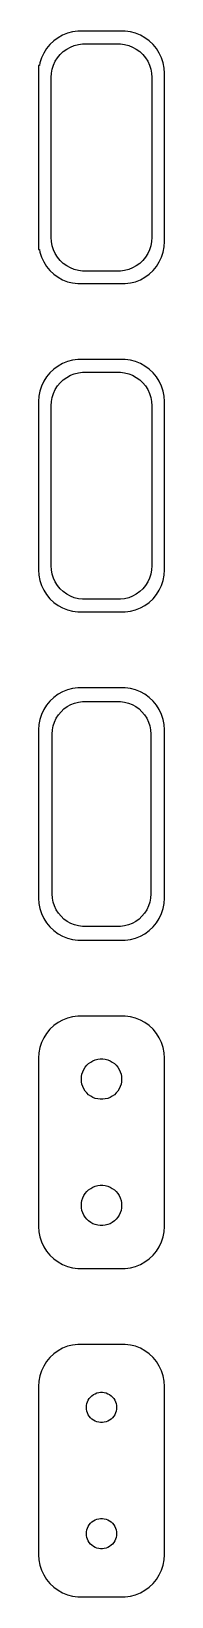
# Model space of a CAD drawing. Header units: metres. Extents: x -8 to 8, y 141 to 327.
import ezdxf

# ---------------------------------------------------------------- set-up
doc = ezdxf.new("R2010")
doc.units = ezdxf.units.M

msp = doc.modelspace()

# ---------------------------------------------------------------- linework, layer by layer
for p, q in [((-5.68712, 325.853), (-6.14484, 325.423)), ((-5.17912, 326.222), (-5.68712, 325.853)), ((-4.62889, 326.524), (-5.17912, 326.222)), ((-4.04507, 326.755), (-4.62889, 326.524)), ((-3.4369, 326.911), (-4.04507, 326.755)), ((-2.81395, 326.99), (-3.4369, 326.911)), ((2.81395, 326.99), (-2.81395, 326.99)), ((-2.74951, 325.429), (-2.25116, 325.492)), ((-2.25116, 325.492), (2.25116, 325.492)), ((2.25116, 325.492), (2.74951, 325.429)), ((3.4369, 326.911), (2.81395, 326.99)), ((4.04507, 326.755), (3.4369, 326.911)), ((4.62889, 326.524), (4.04507, 326.755)), ((5.17912, 326.222), (4.62889, 326.524)), ((5.68712, 325.853), (5.17912, 326.222)), ((6.14484, 325.423), (5.68712, 325.853)), ((-7.14888, 323.841), (-7.34291, 323.243)), ((-6.88153, 324.409), (-7.14888, 323.841)), ((-6.54507, 324.939), (-6.88153, 324.409)), ((-6.14484, 325.423), (-6.54507, 324.939)), ((-5.50522, 323.427), (-5.23605, 323.851)), ((-5.23605, 323.851), (-4.91586, 324.238)), ((-4.91586, 324.238), (-4.54968, 324.582)), ((-4.54968, 324.582), (-4.1433, 324.877)), ((-4.1433, 324.877), (-3.70311, 325.119)), ((-3.70311, 325.119), (-3.23605, 325.304)), ((-3.23605, 325.304), (-2.74951, 325.429)), ((2.74951, 325.429), (3.23605, 325.304)), ((3.23605, 325.304), (3.70311, 325.119)), ((3.70311, 325.119), (4.1433, 324.877)), ((4.1433, 324.877), (4.54968, 324.582)), ((4.54968, 324.582), (4.91586, 324.238)), ((4.91586, 324.238), (5.23605, 323.851)), ((5.23605, 323.851), (5.50522, 323.427)), ((6.54507, 324.939), (6.14484, 325.423)), ((6.88153, 324.409), (6.54507, 324.939)), ((7.14888, 323.841), (6.88153, 324.409)), ((7.34291, 323.243), (7.14888, 323.841)), ((-7.39999, 322.944), (-7.5, 322.944)), ((-7.5, 322.944), (-7.5, 301.056)), ((-7.34291, 323.243), (-7.39999, 322.944)), ((-6, 321.5), (-5.96844, 322.001)), ((-5.96844, 322.001), (-5.87433, 322.495)), ((-5.87433, 322.495), (-5.7191, 322.972)), ((-5.7191, 322.972), (-5.50522, 323.427)), ((5.50522, 323.427), (5.7191, 322.972)), ((5.7191, 322.972), (5.87433, 322.495)), ((5.87433, 322.495), (5.96844, 322.001)), ((5.96844, 322.001), (6, 321.5)), ((7.46057, 322.627), (7.34291, 323.243)), ((7.5, 322), (7.46057, 322.627)), ((7.5, 302), (7.5, 322)), ((-6, 302.5), (-6, 321.5)), ((6, 321.5), (6, 302.5)), ((-5.96844, 301.999), (-6, 302.5)), ((-5.87433, 301.505), (-5.96844, 301.999)), ((-5.7191, 301.028), (-5.87433, 301.505)), ((5.87433, 301.505), (5.7191, 301.028)), ((5.96844, 301.999), (5.87433, 301.505)), ((6, 302.5), (5.96844, 301.999)), ((7.34291, 300.757), (7.46057, 301.373)), ((7.46057, 301.373), (7.5, 302)), ((-7.5, 301.056), (-7.39999, 301.056)), ((-7.39999, 301.056), (-7.34291, 300.757)), ((-7.34291, 300.757), (-7.14888, 300.159)), ((-7.14888, 300.159), (-6.88153, 299.591)), ((-6.88153, 299.591), (-6.54507, 299.061)), ((-5.50522, 300.573), (-5.7191, 301.028)), ((-5.23605, 300.149), (-5.50522, 300.573)), ((-4.91586, 299.762), (-5.23605, 300.149)), ((-4.54968, 299.418), (-4.91586, 299.762)), ((4.91586, 299.762), (4.54968, 299.418)), ((5.23605, 300.149), (4.91586, 299.762)), ((5.50522, 300.573), (5.23605, 300.149)), ((5.7191, 301.028), (5.50522, 300.573)), ((6.54507, 299.061), (6.88153, 299.591)), ((6.88153, 299.591), (7.14888, 300.159)), ((7.14888, 300.159), (7.34291, 300.757)), ((-6.54507, 299.061), (-6.14484, 298.577)), ((-6.14484, 298.577), (-5.68712, 298.147)), ((-5.68712, 298.147), (-5.17912, 297.778)), ((-5.17912, 297.778), (-4.62889, 297.476)), ((-4.1433, 299.123), (-4.54968, 299.418)), ((-3.70311, 298.881), (-4.1433, 299.123)), ((-3.23605, 298.696), (-3.70311, 298.881)), ((-2.74951, 298.571), (-3.23605, 298.696)), ((-2.25116, 298.508), (-2.74951, 298.571)), ((2.25116, 298.508), (-2.25116, 298.508)), ((2.74951, 298.571), (2.25116, 298.508)), ((3.23605, 298.696), (2.74951, 298.571)), ((3.70311, 298.881), (3.23605, 298.696)), ((4.1433, 299.123), (3.70311, 298.881)), ((4.54968, 299.418), (4.1433, 299.123)), ((4.62889, 297.476), (5.17912, 297.778)), ((5.17912, 297.778), (5.68712, 298.147)), ((5.68712, 298.147), (6.14484, 298.577)), ((6.14484, 298.577), (6.54507, 299.061)), ((-4.62889, 297.476), (-4.04507, 297.245)), ((-4.04507, 297.245), (-3.4369, 297.089)), ((-3.4369, 297.089), (-2.81395, 297.01)), ((-2.81395, 297.01), (2.81395, 297.01)), ((2.81395, 297.01), (3.4369, 297.089)), ((3.4369, 297.089), (4.04507, 297.245)), ((4.04507, 297.245), (4.62889, 297.476)), ((-6.14484, 286.423), (-6.54507, 285.939)), ((-5.68712, 286.853), (-6.14484, 286.423)), ((-5.17912, 287.222), (-5.68712, 286.853)), ((-4.62889, 287.524), (-5.17912, 287.222)), ((-4.04507, 287.755), (-4.62889, 287.524)), ((-3.4369, 287.911), (-4.04507, 287.755)), ((-2.81395, 287.99), (-3.4369, 287.911)), ((-3.23605, 286.304), (-2.74951, 286.429)), ((2.81395, 287.99), (-2.81395, 287.99)), ((-2.74951, 286.429), (-2.25116, 286.492)), ((-2.25116, 286.492), (2.25116, 286.492)), ((2.25116, 286.492), (2.74951, 286.429)), ((2.74951, 286.429), (3.23605, 286.304)), ((3.4369, 287.911), (2.81395, 287.99)), ((4.04507, 287.755), (3.4369, 287.911)), ((4.62889, 287.524), (4.04507, 287.755)), ((5.17912, 287.222), (4.62889, 287.524)), ((5.68712, 286.853), (5.17912, 287.222)), ((6.14484, 286.423), (5.68712, 286.853)), ((6.54507, 285.939), (6.14484, 286.423)), ((-7.14888, 284.841), (-7.34291, 284.243)), ((-6.88153, 285.409), (-7.14888, 284.841)), ((-6.54507, 285.939), (-6.88153, 285.409)), ((-5.50522, 284.427), (-5.23605, 284.851)), ((-5.23605, 284.851), (-4.91586, 285.238)), ((-4.91586, 285.238), (-4.54968, 285.582)), ((-4.54968, 285.582), (-4.1433, 285.877)), ((-4.1433, 285.877), (-3.70311, 286.119)), ((-3.70311, 286.119), (-3.23605, 286.304)), ((3.23605, 286.304), (3.70311, 286.119)), ((3.70311, 286.119), (4.1433, 285.877)), ((4.1433, 285.877), (4.54968, 285.582)), ((4.54968, 285.582), (4.91586, 285.238)), ((4.91586, 285.238), (5.23605, 284.851)), ((5.23605, 284.851), (5.50522, 284.427)), ((6.88153, 285.409), (6.54507, 285.939)), ((7.14888, 284.841), (6.88153, 285.409)), ((7.34291, 284.243), (7.14888, 284.841)), ((-7.46057, 283.627), (-7.5, 283)), ((-7.5, 283), (-7.5, 263)), ((-7.34291, 284.243), (-7.46057, 283.627)), ((-6, 282.5), (-5.96844, 283.001)), ((-5.96844, 283.001), (-5.87433, 283.495)), ((-5.87433, 283.495), (-5.7191, 283.972)), ((-5.7191, 283.972), (-5.50522, 284.427)), ((5.50522, 284.427), (5.7191, 283.972)), ((5.7191, 283.972), (5.87433, 283.495)), ((5.87433, 283.495), (5.96844, 283.001)), ((5.96844, 283.001), (6, 282.5)), ((7.46057, 283.627), (7.34291, 284.243)), ((7.5, 283), (7.46057, 283.627)), ((7.5, 263), (7.5, 283)), ((-6, 263.5), (-6, 282.5)), ((6, 282.5), (6, 263.5)), ((-7.5, 263), (-7.46057, 262.373)), ((-7.46057, 262.373), (-7.34291, 261.757)), ((-5.96844, 262.999), (-6, 263.5)), ((-5.87433, 262.505), (-5.96844, 262.999)), ((-5.7191, 262.028), (-5.87433, 262.505)), ((5.87433, 262.505), (5.7191, 262.028)), ((5.96844, 262.999), (5.87433, 262.505)), ((6, 263.5), (5.96844, 262.999)), ((7.34291, 261.757), (7.46057, 262.373)), ((7.46057, 262.373), (7.5, 263)), ((-7.34291, 261.757), (-7.14888, 261.159)), ((-7.14888, 261.159), (-6.88153, 260.591)), ((-6.88153, 260.591), (-6.54507, 260.061)), ((-5.50522, 261.573), (-5.7191, 262.028)), ((-5.23605, 261.149), (-5.50522, 261.573)), ((-4.91586, 260.762), (-5.23605, 261.149)), ((-4.54968, 260.418), (-4.91586, 260.762)), ((-4.1433, 260.123), (-4.54968, 260.418)), ((4.54968, 260.418), (4.1433, 260.123)), ((4.91586, 260.762), (4.54968, 260.418)), ((5.23605, 261.149), (4.91586, 260.762)), ((5.50522, 261.573), (5.23605, 261.149)), ((5.7191, 262.028), (5.50522, 261.573)), ((6.54507, 260.061), (6.88153, 260.591)), ((6.88153, 260.591), (7.14888, 261.159)), ((7.14888, 261.159), (7.34291, 261.757)), ((-6.54507, 260.061), (-6.14484, 259.577)), ((-6.14484, 259.577), (-5.68712, 259.147)), ((-5.68712, 259.147), (-5.17912, 258.778)), ((-5.17912, 258.778), (-4.62889, 258.476)), ((-3.70311, 259.881), (-4.1433, 260.123)), ((-3.23605, 259.696), (-3.70311, 259.881)), ((-2.74951, 259.571), (-3.23605, 259.696)), ((-2.25116, 259.508), (-2.74951, 259.571)), ((2.25116, 259.508), (-2.25116, 259.508)), ((2.74951, 259.571), (2.25116, 259.508)), ((3.23605, 259.696), (2.74951, 259.571)), ((3.70311, 259.881), (3.23605, 259.696)), ((4.1433, 260.123), (3.70311, 259.881)), ((4.62889, 258.476), (5.17912, 258.778)), ((5.17912, 258.778), (5.68712, 259.147)), ((5.68712, 259.147), (6.14484, 259.577)), ((6.14484, 259.577), (6.54507, 260.061)), ((-4.62889, 258.476), (-4.04507, 258.245)), ((-4.04507, 258.245), (-3.4369, 258.089)), ((-3.4369, 258.089), (-2.81395, 258.01)), ((-2.81395, 258.01), (2.81395, 258.01)), ((2.81395, 258.01), (3.4369, 258.089)), ((3.4369, 258.089), (4.04507, 258.245)), ((4.04507, 258.245), (4.62889, 258.476)), ((-6.14484, 247.423), (-6.54507, 246.939)), ((-5.68712, 247.853), (-6.14484, 247.423)), ((-5.17912, 248.222), (-5.68712, 247.853)), ((-4.62889, 248.524), (-5.17912, 248.222)), ((-4.04507, 248.755), (-4.62889, 248.524)), ((-3.4369, 248.911), (-4.04507, 248.755)), ((-2.81395, 248.99), (-3.4369, 248.911)), ((2.81395, 248.99), (-2.81395, 248.99)), ((-2.72565, 247.304), (-2.24316, 247.365)), ((-2.24316, 247.365), (2.24316, 247.365)), ((2.24316, 247.365), (2.72565, 247.304)), ((3.4369, 248.911), (2.81395, 248.99)), ((4.04507, 248.755), (3.4369, 248.911)), ((4.62889, 248.524), (4.04507, 248.755)), ((5.17912, 248.222), (4.62889, 248.524)), ((5.68712, 247.853), (5.17912, 248.222)), ((6.14484, 247.423), (5.68712, 247.853)), ((6.54507, 246.939), (6.14484, 247.423)), ((-7.14888, 245.841), (-7.34291, 245.243)), ((-6.88153, 246.409), (-7.14888, 245.841)), ((-6.54507, 246.939), (-6.88153, 246.409)), ((-5.3936, 245.366), (-5.13301, 245.776)), ((-5.13301, 245.776), (-4.82301, 246.151)), ((-4.82301, 246.151), (-4.46851, 246.484)), ((-4.46851, 246.484), (-4.07506, 246.77)), ((-4.07506, 246.77), (-3.64888, 247.004)), ((-3.64888, 247.004), (-3.1967, 247.183)), ((-3.1967, 247.183), (-2.72565, 247.304)), ((2.72565, 247.304), (3.1967, 247.183)), ((3.1967, 247.183), (3.64888, 247.004)), ((3.64888, 247.004), (4.07506, 246.77)), ((4.07506, 246.77), (4.46851, 246.484)), ((4.46851, 246.484), (4.82301, 246.151)), ((4.82301, 246.151), (5.13301, 245.776)), ((5.13301, 245.776), (5.3936, 245.366)), ((6.88153, 246.409), (6.54507, 246.939)), ((7.14888, 245.841), (6.88153, 246.409)), ((7.34291, 245.243), (7.14888, 245.841)), ((-7.46057, 244.627), (-7.5, 244)), ((-7.5, 244), (-7.5, 224)), ((-7.34291, 245.243), (-7.46057, 244.627)), ((-5.87262, 243.5), (-5.84209, 243.985)), ((-5.84209, 243.985), (-5.75096, 244.463)), ((-5.75096, 244.463), (-5.60068, 244.926)), ((-5.60068, 244.926), (-5.3936, 245.366)), ((5.3936, 245.366), (5.60068, 244.926)), ((5.60068, 244.926), (5.75096, 244.463)), ((5.75096, 244.463), (5.84209, 243.985)), ((5.84209, 243.985), (5.87262, 243.5)), ((7.46057, 244.627), (7.34291, 245.243)), ((7.5, 244), (7.46057, 244.627)), ((7.5, 224), (7.5, 244)), ((-5.87262, 224.5), (-5.87262, 243.5)), ((5.87262, 243.5), (5.87262, 224.5)), ((-7.5, 224), (-7.46057, 223.373)), ((-7.46057, 223.373), (-7.34291, 222.757)), ((-5.84209, 224.015), (-5.87262, 224.5)), ((-5.75096, 223.537), (-5.84209, 224.015)), ((-5.60068, 223.074), (-5.75096, 223.537)), ((5.75096, 223.537), (5.60068, 223.074)), ((5.84209, 224.015), (5.75096, 223.537)), ((5.87262, 224.5), (5.84209, 224.015)), ((7.34291, 222.757), (7.46057, 223.373)), ((7.46057, 223.373), (7.5, 224)), ((-7.34291, 222.757), (-7.14888, 222.159)), ((-7.14888, 222.159), (-6.88153, 221.591)), ((-6.88153, 221.591), (-6.54507, 221.061)), ((-5.3936, 222.634), (-5.60068, 223.074)), ((-5.13301, 222.224), (-5.3936, 222.634)), ((-4.82301, 221.849), (-5.13301, 222.224)), ((-4.46851, 221.516), (-4.82301, 221.849)), ((-4.07506, 221.23), (-4.46851, 221.516)), ((4.46851, 221.516), (4.07506, 221.23)), ((4.82301, 221.849), (4.46851, 221.516)), ((5.13301, 222.224), (4.82301, 221.849)), ((5.3936, 222.634), (5.13301, 222.224)), ((5.60068, 223.074), (5.3936, 222.634)), ((6.54507, 221.061), (6.88153, 221.591)), ((6.88153, 221.591), (7.14888, 222.159)), ((7.14888, 222.159), (7.34291, 222.757)), ((-6.54507, 221.061), (-6.14484, 220.577)), ((-6.14484, 220.577), (-5.68712, 220.147)), ((-5.68712, 220.147), (-5.17912, 219.778)), ((-5.17912, 219.778), (-4.62889, 219.476)), ((-4.62889, 219.476), (-4.04507, 219.245)), ((-3.64888, 220.996), (-4.07506, 221.23)), ((-3.1967, 220.817), (-3.64888, 220.996)), ((-2.72565, 220.696), (-3.1967, 220.817)), ((-2.24316, 220.635), (-2.72565, 220.696)), ((2.24316, 220.635), (-2.24316, 220.635)), ((2.72565, 220.696), (2.24316, 220.635)), ((3.1967, 220.817), (2.72565, 220.696)), ((3.64888, 220.996), (3.1967, 220.817)), ((4.07506, 221.23), (3.64888, 220.996)), ((4.04507, 219.245), (4.62889, 219.476)), ((4.62889, 219.476), (5.17912, 219.778)), ((5.17912, 219.778), (5.68712, 220.147)), ((5.68712, 220.147), (6.14484, 220.577)), ((6.14484, 220.577), (6.54507, 221.061)), ((-4.04507, 219.245), (-3.4369, 219.089)), ((-3.4369, 219.089), (-2.81395, 219.01)), ((-2.81395, 219.01), (2.81395, 219.01)), ((2.81395, 219.01), (3.4369, 219.089)), ((3.4369, 219.089), (4.04507, 219.245)), ((-6.14484, 208.423), (-6.54507, 207.939)), ((-5.68712, 208.853), (-6.14484, 208.423)), ((-5.17912, 209.222), (-5.68712, 208.853)), ((-4.62889, 209.524), (-5.17912, 209.222)), ((-4.04507, 209.755), (-4.62889, 209.524)), ((-3.4369, 209.911), (-4.04507, 209.755)), ((-2.81395, 209.99), (-3.4369, 209.911)), ((2.81395, 209.99), (-2.81395, 209.99)), ((3.4369, 209.911), (2.81395, 209.99)), ((4.04507, 209.755), (3.4369, 209.911)), ((4.62889, 209.524), (4.04507, 209.755)), ((5.17912, 209.222), (4.62889, 209.524)), ((5.68712, 208.853), (5.17912, 209.222)), ((6.14484, 208.423), (5.68712, 208.853)), ((6.54507, 207.939), (6.14484, 208.423)), ((-7.14888, 206.841), (-7.34291, 206.243)), ((-6.88153, 207.409), (-7.14888, 206.841)), ((-6.54507, 207.939), (-6.88153, 207.409)), ((6.88153, 207.409), (6.54507, 207.939)), ((7.14888, 206.841), (6.88153, 207.409)), ((7.34291, 206.243), (7.14888, 206.841)), ((-7.46057, 205.627), (-7.5, 205)), ((-7.5, 205), (-7.5, 185)), ((-7.34291, 206.243), (-7.46057, 205.627)), ((-1.28598, 204.526), (-1.02187, 204.672)), ((-1.02187, 204.672), (-0.741638, 204.783)), ((-0.741638, 204.783), (-0.449707, 204.857)), ((-0.449707, 204.857), (-0.150696, 204.895)), ((-0.150696, 204.895), (0.150696, 204.895)), ((0.150696, 204.895), (0.449707, 204.857)), ((0.449707, 204.857), (0.741638, 204.783)), ((0.741638, 204.783), (1.02187, 204.672)), ((1.02187, 204.672), (1.28598, 204.526)), ((7.46057, 205.627), (7.34291, 206.243)), ((7.5, 205), (7.46057, 205.627)), ((7.5, 185), (7.5, 205)), ((-2.39999, 202.5), (-2.38107, 202.801)), ((-2.38107, 202.801), (-2.32458, 203.097)), ((-2.32458, 203.097), (-2.23146, 203.383)), ((-2.23146, 203.383), (-2.10313, 203.656)), ((-2.10313, 203.656), (-1.94164, 203.911)), ((-1.94164, 203.911), (-1.74951, 204.143)), ((-1.74951, 204.143), (-1.52982, 204.349)), ((-1.52982, 204.349), (-1.28598, 204.526)), ((1.28598, 204.526), (1.52982, 204.349)), ((1.52982, 204.349), (1.74951, 204.143)), ((1.74951, 204.143), (1.94164, 203.911)), ((1.94164, 203.911), (2.10313, 203.656)), ((2.10313, 203.656), (2.23146, 203.383)), ((2.23146, 203.383), (2.32458, 203.097)), ((2.32458, 203.097), (2.38107, 202.801)), ((2.38107, 202.801), (2.39999, 202.5)), ((-2.38107, 202.199), (-2.39999, 202.5)), ((-2.32458, 201.903), (-2.38107, 202.199)), ((-2.23146, 201.617), (-2.32458, 201.903)), ((-2.10313, 201.344), (-2.23146, 201.617)), ((-1.94164, 201.089), (-2.10313, 201.344)), ((-1.74951, 200.857), (-1.94164, 201.089)), ((1.94164, 201.089), (1.74951, 200.857)), ((2.10313, 201.344), (1.94164, 201.089)), ((2.23146, 201.617), (2.10313, 201.344)), ((2.32458, 201.903), (2.23146, 201.617)), ((2.38107, 202.199), (2.32458, 201.903)), ((2.39999, 202.5), (2.38107, 202.199)), ((-1.52982, 200.651), (-1.74951, 200.857)), ((-1.28598, 200.474), (-1.52982, 200.651)), ((-1.02187, 200.328), (-1.28598, 200.474)), ((-0.741638, 200.217), (-1.02187, 200.328)), ((-0.449707, 200.143), (-0.741638, 200.217)), ((-0.150696, 200.105), (-0.449707, 200.143)), ((0.150696, 200.105), (-0.150696, 200.105)), ((0.449707, 200.143), (0.150696, 200.105)), ((0.741638, 200.217), (0.449707, 200.143)), ((1.02187, 200.328), (0.741638, 200.217)), ((1.28598, 200.474), (1.02187, 200.328)), ((1.52982, 200.651), (1.28598, 200.474)), ((1.74951, 200.857), (1.52982, 200.651)), ((-1.02187, 189.672), (-0.741638, 189.783)), ((-0.741638, 189.783), (-0.449707, 189.857)), ((-0.449707, 189.857), (-0.150696, 189.895)), ((-0.150696, 189.895), (0.150696, 189.895)), ((0.150696, 189.895), (0.449707, 189.857)), ((0.449707, 189.857), (0.741638, 189.783)), ((0.741638, 189.783), (1.02187, 189.672)), ((-2.38107, 187.801), (-2.32458, 188.097)), ((-2.32458, 188.097), (-2.23146, 188.383)), ((-2.23146, 188.383), (-2.10313, 188.656)), ((-2.10313, 188.656), (-1.94164, 188.911)), ((-1.94164, 188.911), (-1.74951, 189.143)), ((-1.74951, 189.143), (-1.52982, 189.349)), ((-1.52982, 189.349), (-1.28598, 189.526)), ((-1.28598, 189.526), (-1.02187, 189.672)), ((1.02187, 189.672), (1.28598, 189.526)), ((1.28598, 189.526), (1.52982, 189.349)), ((1.52982, 189.349), (1.74951, 189.143)), ((1.74951, 189.143), (1.94164, 188.911)), ((1.94164, 188.911), (2.10313, 188.656)), ((2.10313, 188.656), (2.23146, 188.383)), ((2.23146, 188.383), (2.32458, 188.097)), ((2.32458, 188.097), (2.38107, 187.801)), ((-2.39999, 187.5), (-2.38107, 187.801)), ((-2.38107, 187.199), (-2.39999, 187.5)), ((-2.32458, 186.903), (-2.38107, 187.199)), ((-2.23146, 186.617), (-2.32458, 186.903)), ((-2.10313, 186.344), (-2.23146, 186.617)), ((-1.94164, 186.089), (-2.10313, 186.344)), ((-1.74951, 185.857), (-1.94164, 186.089)), ((1.94164, 186.089), (1.74951, 185.857)), ((2.10313, 186.344), (1.94164, 186.089)), ((2.23146, 186.617), (2.10313, 186.344)), ((2.32458, 186.903), (2.23146, 186.617)), ((2.38107, 187.199), (2.32458, 186.903)), ((2.38107, 187.801), (2.39999, 187.5)), ((2.39999, 187.5), (2.38107, 187.199)), ((-7.5, 185), (-7.46057, 184.373)), ((-7.46057, 184.373), (-7.34291, 183.757)), ((-1.52982, 185.651), (-1.74951, 185.857)), ((-1.28598, 185.474), (-1.52982, 185.651)), ((-1.02187, 185.328), (-1.28598, 185.474)), ((-0.741638, 185.217), (-1.02187, 185.328)), ((-0.449707, 185.143), (-0.741638, 185.217)), ((-0.150696, 185.105), (-0.449707, 185.143)), ((0.150696, 185.105), (-0.150696, 185.105)), ((0.449707, 185.143), (0.150696, 185.105)), ((0.741638, 185.217), (0.449707, 185.143)), ((1.02187, 185.328), (0.741638, 185.217)), ((1.28598, 185.474), (1.02187, 185.328)), ((1.52982, 185.651), (1.28598, 185.474)), ((1.74951, 185.857), (1.52982, 185.651)), ((7.34291, 183.757), (7.46057, 184.373)), ((7.46057, 184.373), (7.5, 185)), ((-7.34291, 183.757), (-7.14888, 183.159)), ((-7.14888, 183.159), (-6.88153, 182.591)), ((-6.88153, 182.591), (-6.54507, 182.061)), ((6.54507, 182.061), (6.88153, 182.591)), ((6.88153, 182.591), (7.14888, 183.159)), ((7.14888, 183.159), (7.34291, 183.757)), ((-6.54507, 182.061), (-6.14484, 181.577)), ((-6.14484, 181.577), (-5.68712, 181.147)), ((-5.68712, 181.147), (-5.17912, 180.778)), ((-5.17912, 180.778), (-4.62889, 180.476)), ((-4.62889, 180.476), (-4.04507, 180.245)), ((4.04507, 180.245), (4.62889, 180.476)), ((4.62889, 180.476), (5.17912, 180.778)), ((5.17912, 180.778), (5.68712, 181.147)), ((5.68712, 181.147), (6.14484, 181.577)), ((6.14484, 181.577), (6.54507, 182.061)), ((-4.04507, 180.245), (-3.4369, 180.089)), ((-3.4369, 180.089), (-2.81395, 180.01)), ((-2.81395, 180.01), (2.81395, 180.01)), ((2.81395, 180.01), (3.4369, 180.089)), ((3.4369, 180.089), (4.04507, 180.245)), ((-6.14484, 169.423), (-6.54507, 168.939)), ((-5.68712, 169.853), (-6.14484, 169.423)), ((-5.17912, 170.222), (-5.68712, 169.853)), ((-4.62889, 170.524), (-5.17912, 170.222)), ((-4.04507, 170.755), (-4.62889, 170.524)), ((-3.4369, 170.911), (-4.04507, 170.755)), ((-2.81395, 170.99), (-3.4369, 170.911)), ((2.81395, 170.99), (-2.81395, 170.99)), ((3.4369, 170.911), (2.81395, 170.99)), ((4.04507, 170.755), (3.4369, 170.911)), ((4.62889, 170.524), (4.04507, 170.755)), ((5.17912, 170.222), (4.62889, 170.524)), ((5.68712, 169.853), (5.17912, 170.222)), ((6.14484, 169.423), (5.68712, 169.853)), ((6.54507, 168.939), (6.14484, 169.423)), ((-7.14888, 167.841), (-7.34291, 167.243)), ((-6.88153, 168.409), (-7.14888, 167.841)), ((-6.54507, 168.939), (-6.88153, 168.409)), ((6.88153, 168.409), (6.54507, 168.939)), ((7.14888, 167.841), (6.88153, 168.409)), ((7.34291, 167.243), (7.14888, 167.841)), ((-7.46057, 166.627), (-7.5, 166)), ((-7.5, 166), (-7.5, 146)), ((-7.34291, 167.243), (-7.46057, 166.627)), ((7.46057, 166.627), (7.34291, 167.243)), ((7.5, 166), (7.46057, 166.627)), ((7.5, 146), (7.5, 166)), ((-1.79999, 163.5), (-1.7858, 163.726)), ((-1.7858, 163.726), (-1.74344, 163.948)), ((-1.74344, 163.948), (-1.67358, 164.163)), ((-1.67358, 164.163), (-1.57735, 164.367)), ((-1.57735, 164.367), (-1.45622, 164.558)), ((-1.45622, 164.558), (-1.31213, 164.732)), ((-1.31213, 164.732), (-1.14735, 164.887)), ((-1.14735, 164.887), (-0.964478, 165.02)), ((-0.964478, 165.02), (-0.766388, 165.129)), ((-0.766388, 165.129), (-0.556229, 165.212)), ((-0.556229, 165.212), (-0.33728, 165.268)), ((-0.33728, 165.268), (-0.113022, 165.296)), ((-0.113022, 165.296), (0.113022, 165.296)), ((0.113022, 165.296), (0.33728, 165.268)), ((0.33728, 165.268), (0.556229, 165.212)), ((0.556229, 165.212), (0.766388, 165.129)), ((0.766388, 165.129), (0.964478, 165.02)), ((0.964478, 165.02), (1.14735, 164.887)), ((1.14735, 164.887), (1.31213, 164.732)), ((1.31213, 164.732), (1.45622, 164.558)), ((1.45622, 164.558), (1.57735, 164.367)), ((1.57735, 164.367), (1.67358, 164.163)), ((1.67358, 164.163), (1.74344, 163.948)), ((1.74344, 163.948), (1.7858, 163.726)), ((1.7858, 163.726), (1.79999, 163.5)), ((-1.7858, 163.274), (-1.79999, 163.5)), ((-1.74344, 163.052), (-1.7858, 163.274)), ((-1.67358, 162.837), (-1.74344, 163.052)), ((-1.57735, 162.633), (-1.67358, 162.837)), ((-1.45622, 162.442), (-1.57735, 162.633)), ((-1.31213, 162.268), (-1.45622, 162.442)), ((-1.14735, 162.113), (-1.31213, 162.268)), ((-0.964478, 161.98), (-1.14735, 162.113)), ((-0.766388, 161.871), (-0.964478, 161.98)), ((-0.556229, 161.788), (-0.766388, 161.871)), ((0.766388, 161.871), (0.556229, 161.788)), ((0.964478, 161.98), (0.766388, 161.871)), ((1.14735, 162.113), (0.964478, 161.98)), ((1.31213, 162.268), (1.14735, 162.113)), ((1.45622, 162.442), (1.31213, 162.268)), ((1.57735, 162.633), (1.45622, 162.442)), ((1.67358, 162.837), (1.57735, 162.633)), ((1.74344, 163.052), (1.67358, 162.837)), ((1.7858, 163.274), (1.74344, 163.052)), ((1.79999, 163.5), (1.7858, 163.274)), ((-0.33728, 161.732), (-0.556229, 161.788)), ((-0.113022, 161.704), (-0.33728, 161.732)), ((0.113022, 161.704), (-0.113022, 161.704)), ((0.33728, 161.732), (0.113022, 161.704)), ((0.556229, 161.788), (0.33728, 161.732)), ((-1.7858, 148.726), (-1.74344, 148.948)), ((-1.74344, 148.948), (-1.67358, 149.163)), ((-1.67358, 149.163), (-1.57735, 149.367)), ((-1.57735, 149.367), (-1.45622, 149.558)), ((-1.45622, 149.558), (-1.31213, 149.732)), ((-1.31213, 149.732), (-1.14735, 149.887)), ((-1.14735, 149.887), (-0.964478, 150.02)), ((-0.964478, 150.02), (-0.766388, 150.129)), ((-0.766388, 150.129), (-0.556229, 150.212)), ((-0.556229, 150.212), (-0.33728, 150.268)), ((-0.33728, 150.268), (-0.113022, 150.296)), ((-0.113022, 150.296), (0.113022, 150.296)), ((0.113022, 150.296), (0.33728, 150.268)), ((0.33728, 150.268), (0.556229, 150.212)), ((0.556229, 150.212), (0.766388, 150.129)), ((0.766388, 150.129), (0.964478, 150.02)), ((0.964478, 150.02), (1.14735, 149.887)), ((1.14735, 149.887), (1.31213, 149.732)), ((1.31213, 149.732), (1.45622, 149.558)), ((1.45622, 149.558), (1.57735, 149.367)), ((1.57735, 149.367), (1.67358, 149.163)), ((1.67358, 149.163), (1.74344, 148.948)), ((1.74344, 148.948), (1.7858, 148.726)), ((-1.79999, 148.5), (-1.7858, 148.726)), ((-1.7858, 148.274), (-1.79999, 148.5)), ((-1.74344, 148.052), (-1.7858, 148.274)), ((-1.67358, 147.837), (-1.74344, 148.052)), ((-1.57735, 147.633), (-1.67358, 147.837)), ((-1.45622, 147.442), (-1.57735, 147.633)), ((-1.31213, 147.268), (-1.45622, 147.442)), ((-1.14735, 147.113), (-1.31213, 147.268)), ((-0.964478, 146.98), (-1.14735, 147.113)), ((-0.766388, 146.871), (-0.964478, 146.98)), ((0.964478, 146.98), (0.766388, 146.871)), ((1.14735, 147.113), (0.964478, 146.98)), ((1.31213, 147.268), (1.14735, 147.113)), ((1.45622, 147.442), (1.31213, 147.268)), ((1.57735, 147.633), (1.45622, 147.442)), ((1.67358, 147.837), (1.57735, 147.633)), ((1.74344, 148.052), (1.67358, 147.837)), ((1.7858, 148.274), (1.74344, 148.052)), ((1.7858, 148.726), (1.79999, 148.5)), ((1.79999, 148.5), (1.7858, 148.274)), ((-7.5, 146), (-7.46057, 145.373)), ((-7.46057, 145.373), (-7.34291, 144.757)), ((-0.556229, 146.788), (-0.766388, 146.871)), ((-0.33728, 146.732), (-0.556229, 146.788)), ((-0.113022, 146.704), (-0.33728, 146.732)), ((0.113022, 146.704), (-0.113022, 146.704)), ((0.33728, 146.732), (0.113022, 146.704)), ((0.556229, 146.788), (0.33728, 146.732)), ((0.766388, 146.871), (0.556229, 146.788)), ((7.34291, 144.757), (7.46057, 145.373)), ((7.46057, 145.373), (7.5, 146)), ((-7.34291, 144.757), (-7.14888, 144.159)), ((-7.14888, 144.159), (-6.88153, 143.591)), ((-6.88153, 143.591), (-6.54507, 143.061)), ((6.54507, 143.061), (6.88153, 143.591)), ((6.88153, 143.591), (7.14888, 144.159)), ((7.14888, 144.159), (7.34291, 144.757)), ((-6.54507, 143.061), (-6.14484, 142.577)), ((-6.14484, 142.577), (-5.68712, 142.147)), ((-5.68712, 142.147), (-5.17912, 141.778)), ((-5.17912, 141.778), (-4.62889, 141.476)), ((-4.62889, 141.476), (-4.04507, 141.245)), ((4.04507, 141.245), (4.62889, 141.476)), ((4.62889, 141.476), (5.17912, 141.778)), ((5.17912, 141.778), (5.68712, 142.147)), ((5.68712, 142.147), (6.14484, 142.577)), ((6.14484, 142.577), (6.54507, 143.061)), ((-4.04507, 141.245), (-3.4369, 141.089)), ((-3.4369, 141.089), (-2.81395, 141.01)), ((-2.81395, 141.01), (2.81395, 141.01)), ((2.81395, 141.01), (3.4369, 141.089)), ((3.4369, 141.089), (4.04507, 141.245))]:
    msp.add_line(p, q)

doc.saveas('drawing.dxf')
